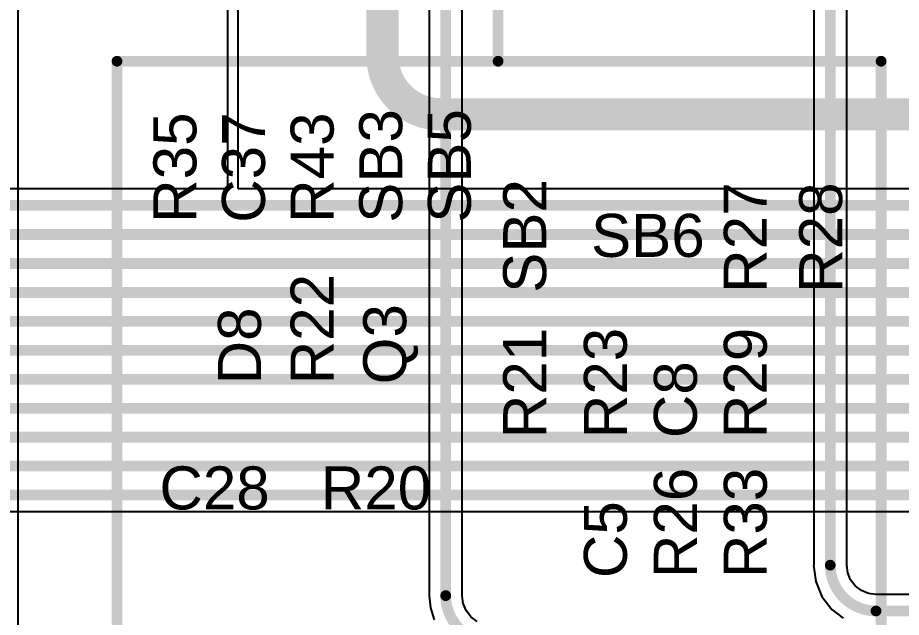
# Model space of a CAD drawing. Header units: inches. Extents: x 24 to 500, y 68 to 269.
# Drawn here: x 265.81 to 286.67, y 132.84 to 146.98 of the extents above; entities that cross this region are included whole.
import ezdxf

# ---------------------------------------------------------------- set-up
doc = ezdxf.new("R2010")
doc.units = ezdxf.units.IN
for name, color, linetype in [('Bottom Layer', 5, 'Continuous'), ('Top Layer', 1, 'Continuous'), ('Top Overlay', 2, 'Continuous')]:
    doc.layers.add(name, color=color, linetype=linetype)
doc.styles.add('Arial', font='', dxfattribs={"height": 0.2})
doc.styles.get('Arial').set_extended_font_data('Arial')

msp = doc.modelspace()

# ---------------------------------------------------------------- linework, layer by layer
at = {"layer": 'Bottom Layer'}
for p, q in [((270.759, 153.416), (270.759, 142.943)), ((271.018, 142.943), (271.018, 153.416)), ((270.759, 142.943), (264.423, 142.943)), ((308.255, 142.943), (271.018, 142.943)), ((261.705, 135.337), (305.958, 135.337))]:
    msp.add_line(p, q, dxfattribs=at)
for points in [[(274.422, 146.074, 0.762, 0.762, 0), (274.422, 150.19, 0.762, 0.762, 0)], [(275.791, 144.704, 0.762, 0.762, -0.414214), (274.422, 146.074, 0.762, 0.762, 0)], [(275.791, 144.704, 0.762, 0.762, 0), (306.185, 144.704, 0.762, 0.762, 0)], [(264.028, 142.555, 0.254, 0.254, 0), (316.966, 142.555, 0.254, 0.254, 0)], [(263.347, 141.87, 0.254, 0.254, 0), (317.667, 141.87, 0.254, 0.254, 0)], [(262.666, 141.186, 0.254, 0.254, 0), (318.351, 141.186, 0.254, 0.254, 0)], [(261.985, 140.502, 0.254, 0.254, 0), (318.752, 140.502, 0.254, 0.254, 0)], [(261.304, 139.818, 0.254, 0.254, 0), (319.691, 139.818, 0.254, 0.254, 0)], [(260.623, 139.134, 0.254, 0.254, 0), (320.375, 139.134, 0.254, 0.254, 0)], [(259.942, 138.45, 0.254, 0.254, 0), (321.059, 138.45, 0.254, 0.254, 0)], [(259.258, 137.769, 0.254, 0.254, 0), (321.801, 137.769, 0.254, 0.254, 0)], [(259.942, 137.088, 0.254, 0.254, 0), (322.447, 137.088, 0.254, 0.254, 0)], [(260.626, 136.407, 0.254, 0.254, 0), (323.282, 136.407, 0.254, 0.254, 0)], [(261.31, 135.726, 0.254, 0.254, 0), (324.01, 135.726, 0.254, 0.254, 0)]]:
    msp.add_lwpolyline(points, format="xyseb", dxfattribs=at)
for points in [[(274.231, 146.074, 0.381, 0.381, 1), (274.612, 146.074, 0.381, 0.381, 1)], [(274.231, 146.074, 0.381, 0.381, 1), (274.612, 146.074, 0.381, 0.381, 1)], [(275.601, 144.704, 0.381, 0.381, 1), (275.982, 144.704, 0.381, 0.381, 1)], [(275.601, 144.704, 0.381, 0.381, 1), (275.982, 144.704, 0.381, 0.381, 1)]]:
    msp.add_lwpolyline(points, format="xyseb", close=True, dxfattribs=at)
at = {"layer": 'Top Layer'}
for p, q in [((265.823, 103.657), (265.823, 159.766)), ((275.524, 150.889), (275.524, 133.35)), ((276.301, 133.35), (276.301, 150.889)), ((284.6, 149.26), (284.6, 134.068)), ((285.376, 134.068), (285.376, 149.26)), ((284.6, 134.068), (284.594, 134.068)), ((284.594, 134.068), (284.645, 133.686)), ((285.376, 134.066), (285.376, 134.068)), ((285.399, 133.888), (285.376, 134.066)), ((285.469, 133.721), (285.399, 133.888)), ((284.645, 133.686), (284.792, 133.331)), ((285.579, 133.578), (285.469, 133.721)), ((285.722, 133.468), (285.579, 133.578)), ((285.889, 133.398), (285.722, 133.468)), ((275.524, 133.35), (275.525, 133.347)), ((275.525, 133.347), (275.553, 133.06)), ((276.3, 133.347), (276.301, 133.35)), ((276.324, 133.166), (276.3, 133.347)), ((284.792, 133.331), (285.026, 133.025)), ((286.067, 133.375), (285.889, 133.398)), ((286.069, 133.376), (286.067, 133.375)), ((288.429, 133.376), (286.069, 133.376)), ((275.553, 133.06), (275.637, 132.782)), ((276.395, 132.995), (276.324, 133.166)), ((276.508, 132.848), (276.395, 132.995)), ((276.655, 132.736), (276.508, 132.848)), ((285.026, 133.025), (285.295, 132.819))]:
    msp.add_line(p, q, dxfattribs=at)
for points in [[(275.912, 133.35, 0.254, 0.254, 0), (275.912, 151.587, 0.254, 0.254, 0)], [(284.988, 134.068, 0.254, 0.254, 0), (284.988, 149.764, 0.254, 0.254, 0)], [(286.069, 132.987, 0.254, 0.254, -0.414214), (284.988, 134.068, 0.254, 0.254, 0)], [(277.01, 132.253, 0.254, 0.254, -0.414214), (275.912, 133.35, 0.254, 0.254, 0)], [(286.069, 132.987, 0.254, 0.254, 0), (358.508, 132.987, 0.254, 0.254, 0)]]:
    msp.add_lwpolyline(points, format="xyseb", dxfattribs=at)
for points in [[(284.925, 134.068, 0.127, 0.127, 1), (285.051, 134.068, 0.127, 0.127, 1)], [(284.925, 134.068, 0.127, 0.127, 1), (285.051, 134.068, 0.127, 0.127, 1)], [(275.849, 133.35, 0.127, 0.127, 1), (275.976, 133.35, 0.127, 0.127, 1)], [(275.849, 133.35, 0.127, 0.127, 1), (275.976, 133.35, 0.127, 0.127, 1)], [(286.005, 132.987, 0.127, 0.127, 1), (286.132, 132.987, 0.127, 0.127, 1)], [(286.005, 132.987, 0.127, 0.127, 1), (286.132, 132.987, 0.127, 0.127, 1)]]:
    msp.add_lwpolyline(points, format="xyseb", close=True, dxfattribs=at)
at = {"layer": 'Top Overlay'}
for points in [[(277.148, 145.957, 0.254, 0.254, 0), (277.148, 148.082, 0.254, 0.254, 0)], [(268.155, 145.957, 0.254, 0.254, 0), (286.189, 145.957, 0.254, 0.254, 0)], [(268.155, 128.05, 0.254, 0.254, 0), (268.155, 145.957, 0.254, 0.254, 0)], [(286.189, 128.05, 0.254, 0.254, 0), (286.189, 145.957, 0.254, 0.254, 0)]]:
    msp.add_lwpolyline(points, format="xyseb", dxfattribs=at)
for points in [[(268.091, 145.957, 0.127, 0.127, 1), (268.218, 145.957, 0.127, 0.127, 1)], [(268.091, 145.957, 0.127, 0.127, 1), (268.218, 145.957, 0.127, 0.127, 1)], [(277.085, 145.957, 0.127, 0.127, 1), (277.212, 145.957, 0.127, 0.127, 1)], [(286.125, 145.957, 0.127, 0.127, 1), (286.252, 145.957, 0.127, 0.127, 1)], [(286.125, 145.957, 0.127, 0.127, 1), (286.252, 145.957, 0.127, 0.127, 1)]]:
    msp.add_lwpolyline(points, format="xyseb", close=True, dxfattribs=at)

# ---------------------------------------------------------------- texts
at = {"layer": 'Top Overlay', "style": 'Arial'}
for s, rotation, p in [('SB3', 90, (274.887, 142.145)), ('SB5', 90, (276.506, 142.145)), ('R35', 90, (270.029, 142.145)), ('C37', 90, (271.648, 142.145)), ('R43', 90, (273.268, 142.145)), ('SB2', 90, (278.284, 140.494)), ('R27', 90, (283.491, 140.494)), ('R28', 90, (285.269, 140.494)), ('R22', 90, (273.268, 138.335)), ('Q3', 90, (274.982, 138.334)), ('D8', 90, (271.553, 138.334)), ('R21', 90, (278.284, 137.065)), ('R23', 90, (280.189, 137.065)), ('R29', 90, (283.491, 137.065)), ('C8', 90, (281.84, 137.065)), ('C28', 360, (269.156, 135.382)), ('R26', 90, (281.84, 133.763)), ('R33', 90, (283.491, 133.763)), ('C5', 90, (280.189, 133.763))]:
    msp.add_text(s, height=1.016, rotation=rotation, dxfattribs=at).set_placement(p)
for s, p in [('SB6', (279.343, 141.34)), ('R20', (272.966, 135.382))]:
    msp.add_text(s, height=1.016, dxfattribs=at).set_placement(p)

doc.saveas('drawing.dxf')
